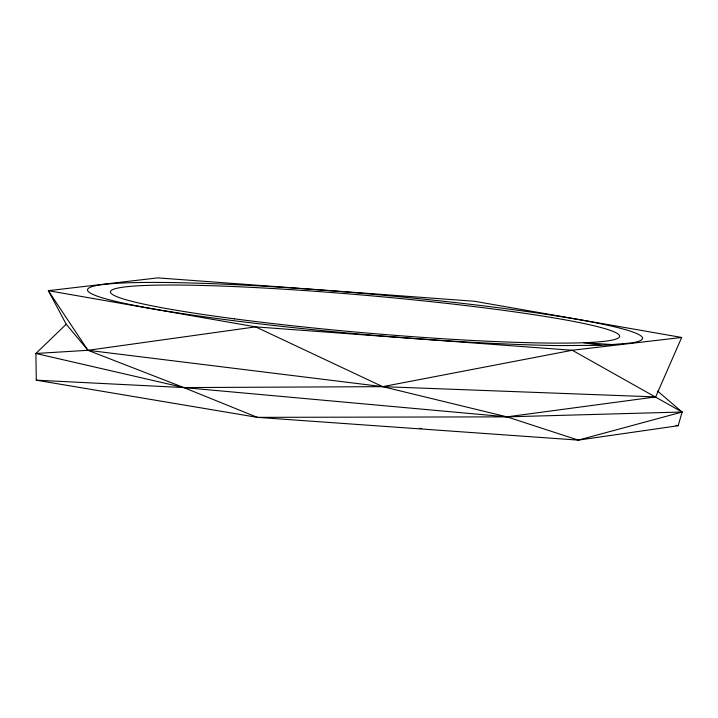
<?xml version="1.0" encoding="UTF-8"?>
<svg xmlns="http://www.w3.org/2000/svg" width="718" height="718" viewBox="0 0 718 718"><rect width="100%" height="100%" fill="white"/><g stroke="black" fill="none" stroke-linecap="round" stroke-linejoin="round"><path stroke-width="1.08" d="M655.66 396.928L382.667 386.652L87.946 350.303L48.339 290.682L255.608 326.869L572.273 350.258L682.1 412.024L506.926 416.853L183.826 387.576L35.9 353.48L87.946 350.303L183.826 387.576L257.313 417.355L506.926 416.853L655.66 396.928L681.678 337.46L474.41 301.264L157.745 277.884L48.339 290.682L66.218 324.222L35.9 353.48L36.277 380.181L257.313 417.355L578.268 440.116L678.196 425.72L682.1 412.024L657.589 391.077M682.1 412.024L578.268 440.116L506.926 416.853L382.667 386.652L255.608 326.869L87.946 350.303L66.218 324.222M681.678 337.46L572.273 350.258L382.667 386.652L183.826 387.576L36.277 380.181M612.346 344.55L631.993 342.899A278.611 20.409 5 0 0 345.008 291.903A278.611 20.409 5 0 0 111.712 300.402A278.611 20.409 5 0 0 558.281 345.591L601.397 345.322L612.346 344.55L583.581 342.728L601.397 345.322M675.979 425.352L678.196 425.72M421.78 428.493A278.611 20.409 5 0 1 419.617 428.341M234.364 318.828A255.608 18.722 5 0 0 619.625 336.509A255.608 18.722 5 0 0 241.042 286.868A255.608 18.722 5 0 0 234.364 318.828"/></g></svg>
